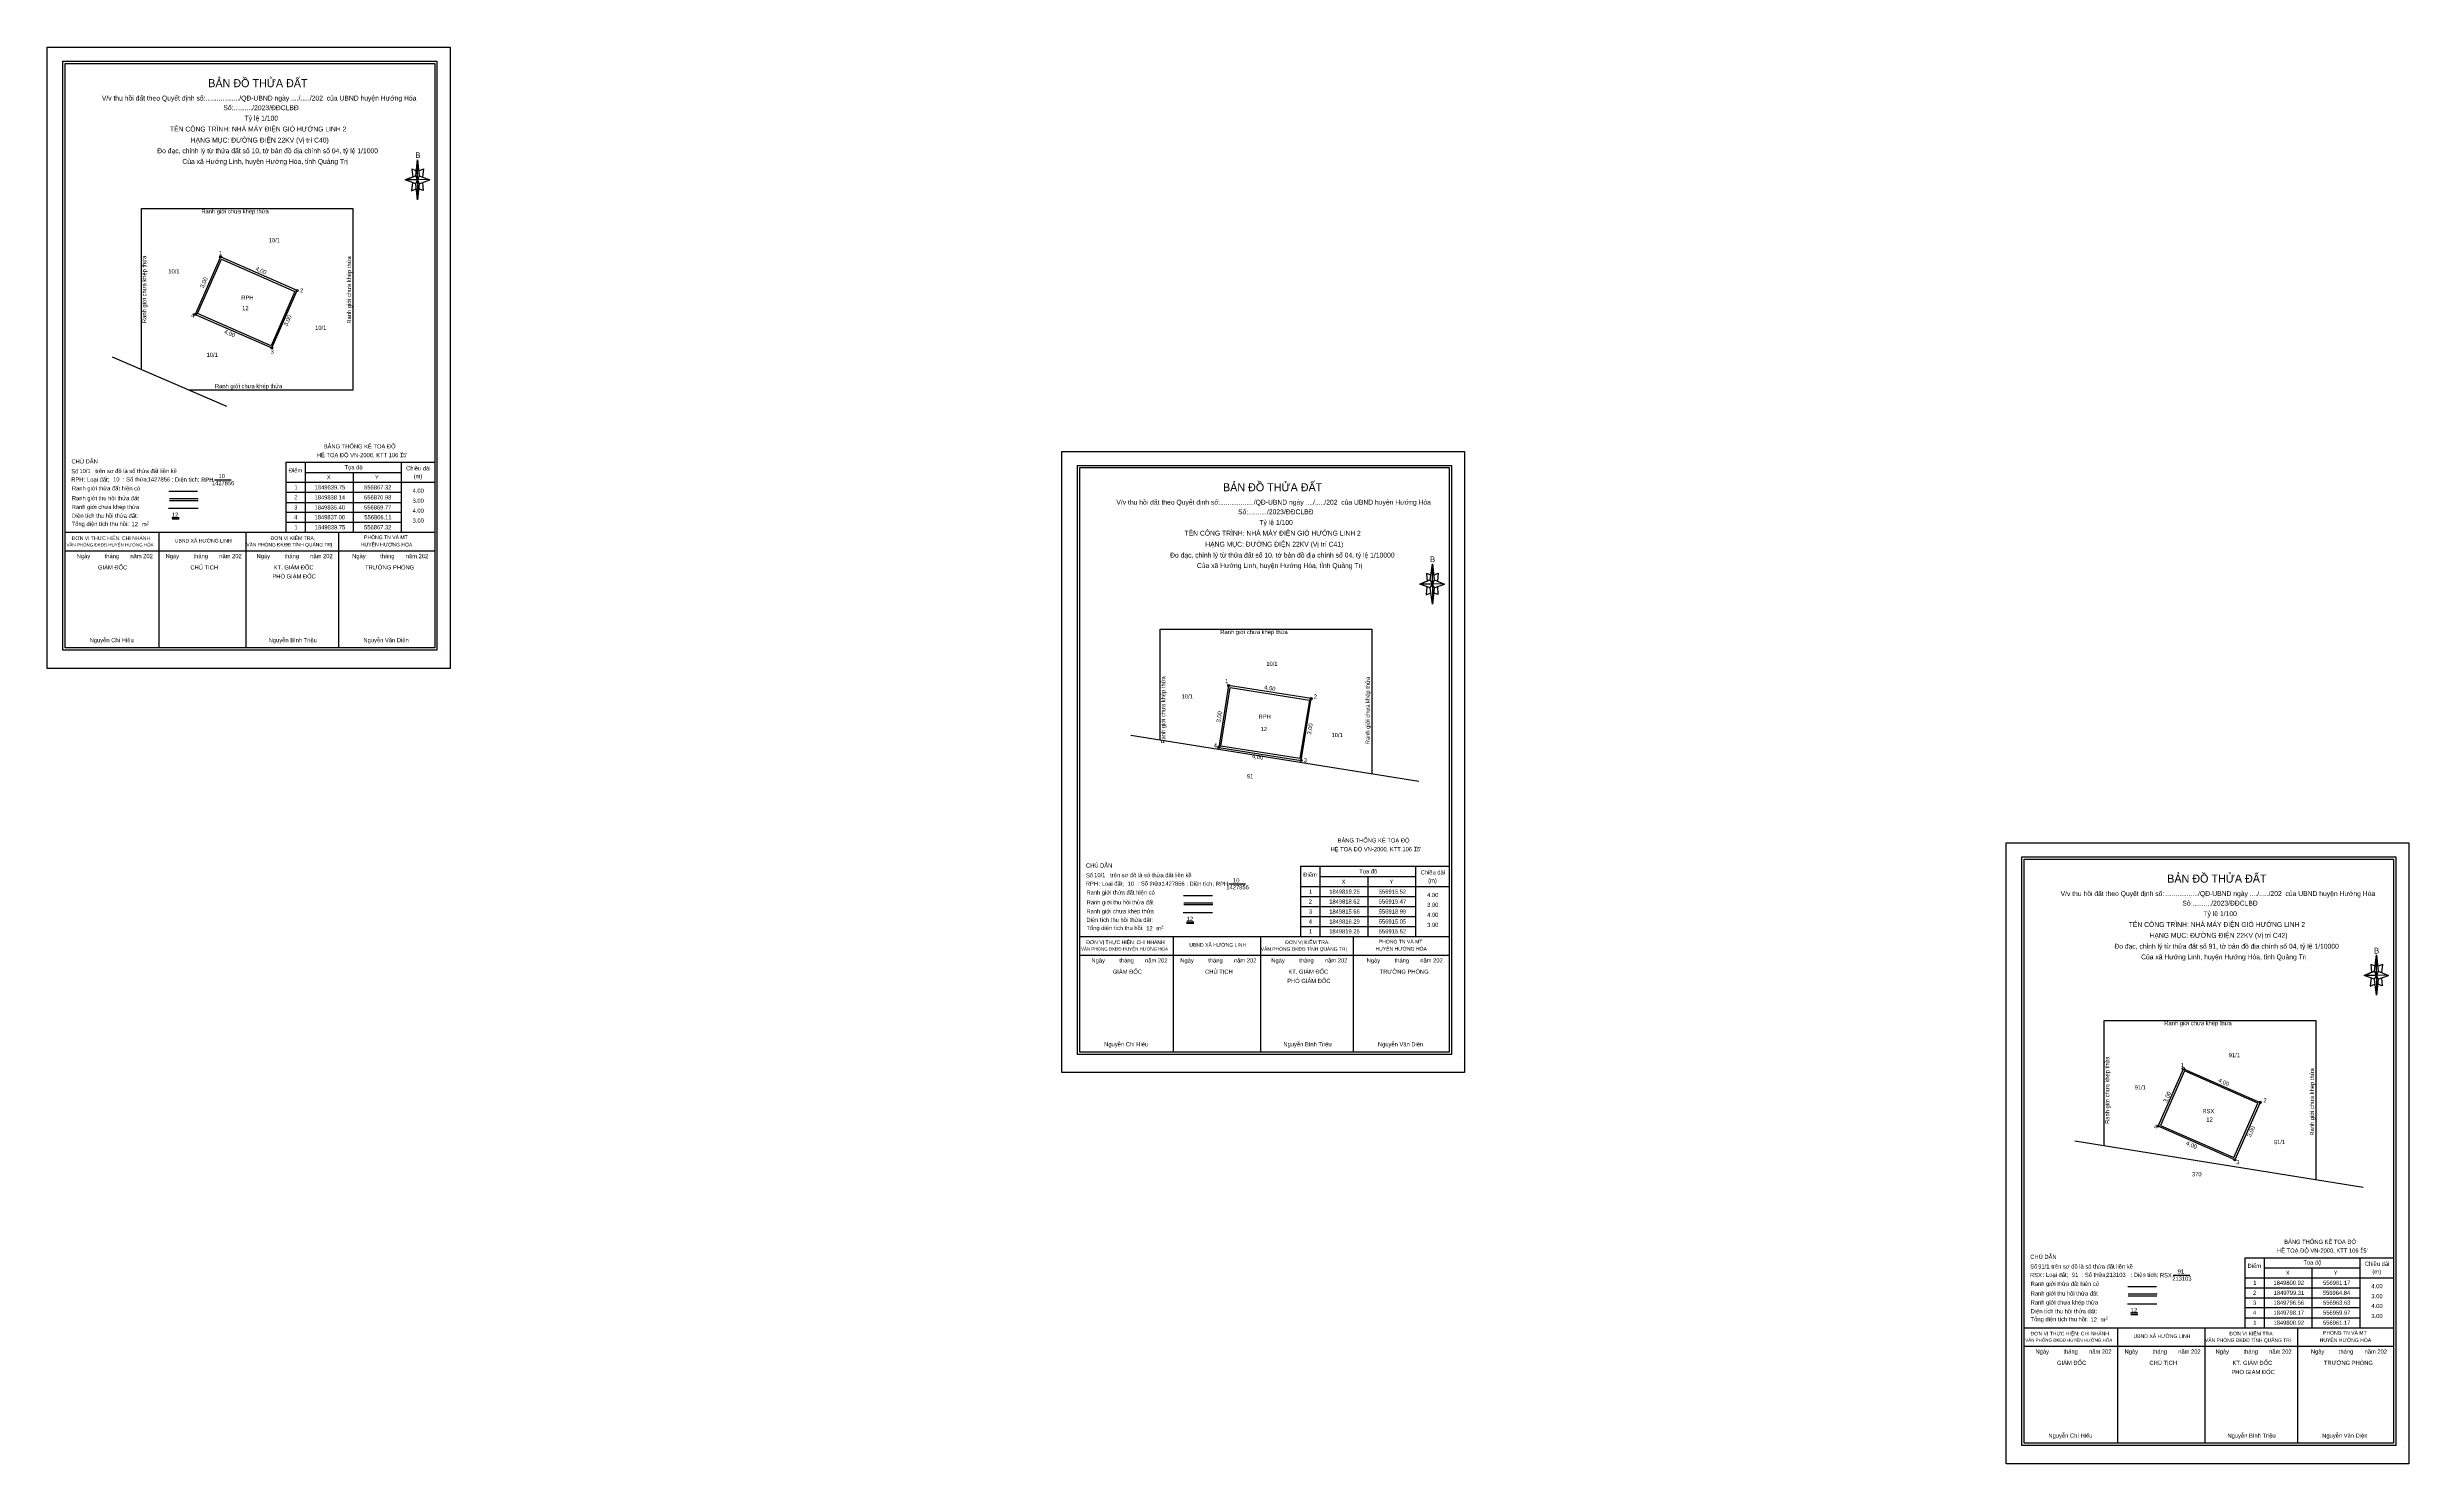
# Model space of a CAD drawing. Extents: x 554477 to 556972, y 1848154 to 1850269.
# Drawn here: x 556859 to 556971.9, y 1849782 to 1849849.8 of the extents above; entities that cross this region are included whole.
import ezdxf

# ---------------------------------------------------------------- set-up
doc = ezdxf.new("R2010")
doc.units = 0
for name, color, linetype in [('Level 10', 7, 'Continuous'), ('Level 13', 7, 'Continuous'), ('Level 16', 7, 'Continuous'), ('Level 18', 7, 'Continuous'), ('Level 2', 7, 'Continuous'), ('Level 21', 7, 'Continuous'), ('Level 27', 7, 'Continuous'), ('Level 5', 7, 'Continuous'), ('Level 55', 7, 'Continuous'), ('Level 56', 7, 'Continuous'), ('Level 6', 7, 'Continuous'), ('Level 62', 7, 'Continuous'), ('Level 67', 7, 'Continuous'), ('Level 68', 7, 'Continuous'), ('Level 73', 7, 'Continuous')]:
    doc.layers.add(name, color=color, linetype=linetype)

msp = doc.modelspace()

# ---------------------------------------------------------------- linework, layer by layer
at = {"layer": 'Level 10'}
for points in [[(556870.98, 1849838.14), (556867.32, 1849839.75), (556866.11, 1849837), (556869.77, 1849835.4), (556870.98, 1849838.14)], [(556919.47, 1849818.62), (556915.52, 1849819.25), (556915.05, 1849816.29), (556918.99, 1849815.66), (556919.47, 1849818.62)], [(556964.84, 1849799.31), (556963.63, 1849796.56), (556959.97, 1849798.17), (556961.17, 1849800.92), (556964.84, 1849799.31)]]:
    msp.add_lwpolyline(points, dxfattribs=at)
at = {"layer": 'Level 13'}
for points in [[(556867.02, 1849829.09), (556867.82, 1849829.09)], [(556915.53, 1849809.76), (556916.33, 1849809.76)], [(556960.68, 1849791.04), (556961.48, 1849791.04)]]:
    msp.add_lwpolyline(points, dxfattribs=at)
at = {"layer": 'Level 16'}
for p, q in [((556864.87, 1849828.2), (556866.25, 1849828.2)), ((556913.38, 1849808.86), (556914.76, 1849808.86)), ((556958.53, 1849790.15), (556959.91, 1849790.15))]:
    msp.add_line(p, q, dxfattribs=at)
for points in [[(556863.53, 1849834.37), (556863.53, 1849842.07), (556873.65, 1849842.07), (556873.65, 1849833.38), (556865.81, 1849833.38)], [(556870.87, 1849838.1), (556869.73, 1849835.5), (556866.22, 1849837.05), (556867.36, 1849839.65), (556870.87, 1849838.1)], [(556866.24, 1849827.71), (556864.83, 1849827.71)], [(556912.24, 1849816.66), (556912.24, 1849821.95), (556922.37, 1849821.95), (556922.37, 1849815.03)], [(556919.38, 1849818.55), (556918.93, 1849815.75), (556915.14, 1849816.35), (556915.59, 1849819.16), (556919.38, 1849818.55)], [(556914.75, 1849808.37), (556913.35, 1849808.37)], [(556957.39, 1849797.25), (556957.39, 1849803.23), (556967.51, 1849803.23), (556967.51, 1849795.62)], [(556959.9, 1849789.66), (556958.5, 1849789.66)]]:
    msp.add_lwpolyline(points, dxfattribs=at)
msp.add_lwpolyline([(556963.59, 1849796.68), (556964.73, 1849799.27), (556961.22, 1849800.81), (556960.08, 1849798.21)], close=True, dxfattribs=at)
at = {"layer": 'Level 2'}
for p, q in [((556862.13, 1849834.97), (556867.6, 1849832.61)), ((556910.84, 1849816.88), (556924.62, 1849814.67)), ((556955.98, 1849797.47), (556969.76, 1849795.25))]:
    msp.add_line(p, q, dxfattribs=at)
for points in [[(556859.03, 1849849.78), (556878.29, 1849849.78), (556878.29, 1849820.07), (556859.03, 1849820.07)], [(556907.54, 1849830.45), (556926.8, 1849830.45), (556926.8, 1849800.74), (556907.54, 1849800.74)], [(556952.69, 1849811.73), (556971.95, 1849811.73), (556971.95, 1849782.02), (556952.69, 1849782.02)]]:
    msp.add_lwpolyline(points, close=True, dxfattribs=at)
at = {"layer": 'Level 21'}
for centre in [(556867.32, 1849839.75), (556870.98, 1849838.14), (556870.98, 1849838.14), (556866.11, 1849837), (556869.77, 1849835.4), (556915.52, 1849819.25), (556919.47, 1849818.62), (556919.47, 1849818.62), (556915.05, 1849816.29), (556918.99, 1849815.66), (556961.17, 1849800.92), (556964.84, 1849799.31), (556964.84, 1849799.31), (556959.97, 1849798.17), (556963.63, 1849796.56)]:
    msp.add_circle(centre, 0.05, dxfattribs=at)
at = {"layer": 'Level 27'}
for p, q in [((556877.56, 1849830.44), (556877.56, 1849826.58)), ((556870.44, 1849829.93), (556877.56, 1849829.93)), ((556870.44, 1849829.93), (556870.44, 1849826.58)), ((556871.36, 1849829.93), (556871.36, 1849826.58)), ((556871.36, 1849829.44), (556875.95, 1849829.44)), ((556873.66, 1849829.44), (556873.66, 1849826.58)), ((556875.95, 1849829.93), (556875.95, 1849826.58)), ((556870.44, 1849828.97), (556877.56, 1849828.97)), ((556870.44, 1849828.49), (556875.95, 1849828.49)), ((556870.44, 1849828.01), (556875.95, 1849828.01)), ((556870.44, 1849827.54), (556875.95, 1849827.54)), ((556870.44, 1849827.06), (556875.95, 1849827.06)), ((556870.44, 1849826.58), (556877.56, 1849826.58)), ((556918.96, 1849810.6), (556926.07, 1849810.6)), ((556918.96, 1849810.6), (556918.96, 1849807.25)), ((556919.88, 1849810.6), (556919.88, 1849807.25)), ((556919.88, 1849810.11), (556924.46, 1849810.11)), ((556922.17, 1849810.11), (556922.17, 1849807.25)), ((556924.46, 1849810.6), (556924.46, 1849807.25)), ((556926.07, 1849811.1), (556926.07, 1849807.25)), ((556918.96, 1849809.63), (556926.07, 1849809.63)), ((556918.96, 1849809.16), (556924.46, 1849809.16)), ((556918.96, 1849808.68), (556924.46, 1849808.68)), ((556918.96, 1849808.2), (556924.46, 1849808.2)), ((556918.96, 1849807.72), (556924.46, 1849807.72)), ((556918.96, 1849807.25), (556926.07, 1849807.25)), ((556971.22, 1849792.39), (556971.22, 1849788.53)), ((556964.11, 1849791.88), (556971.22, 1849791.88)), ((556964.11, 1849791.88), (556964.11, 1849788.53)), ((556964.11, 1849790.92), (556971.22, 1849790.92)), ((556965.03, 1849791.88), (556965.03, 1849788.53)), ((556965.03, 1849791.39), (556969.61, 1849791.39)), ((556967.32, 1849791.39), (556967.32, 1849788.53)), ((556969.61, 1849791.88), (556969.61, 1849788.53)), ((556964.11, 1849790.44), (556969.61, 1849790.44)), ((556964.11, 1849789.96), (556969.61, 1849789.96)), ((556964.11, 1849789.49), (556969.61, 1849789.49)), ((556964.11, 1849789.01), (556969.61, 1849789.01)), ((556964.11, 1849788.53), (556971.22, 1849788.53))]:
    msp.add_line(p, q, dxfattribs=at)
at = {"layer": 'Level 67'}
for p, q in [((556876.65, 1849843.63), (556876.74, 1849844.4)), ((556876.8, 1849843.87), (556877.02, 1849843.97)), ((556877.02, 1849843.97), (556876.98, 1849843.57)), ((556876.65, 1849843.63), (556876.15, 1849843.43)), ((556876.15, 1849843.43), (556876.65, 1849843.63)), ((556876.65, 1849843.25), (556876.15, 1849843.43)), ((556876.74, 1849843.43), (556876.15, 1849843.43)), ((556876.49, 1849843.31), (556876.45, 1849842.91)), ((556876.45, 1849842.91), (556876.67, 1849843.01)), ((556876.69, 1849843.87), (556876.47, 1849843.95)), ((556876.47, 1849843.95), (556876.51, 1849843.57)), ((556876.74, 1849843.43), (556876.65, 1849843.63)), ((556876.65, 1849843.63), (556876.82, 1849843.25)), ((556877.32, 1849843.43), (556876.74, 1849843.45)), ((556876.74, 1849843.45), (556876.74, 1849843.43)), ((556876.74, 1849843.43), (556876.82, 1849843.25)), ((556876.82, 1849843.25), (556876.74, 1849842.48)), ((556877, 1849842.93), (556876.8, 1849843.01)), ((556876.82, 1849843.63), (556877.32, 1849843.43)), ((556876.82, 1849843.25), (556877.32, 1849843.43)), ((556876.82, 1849843.25), (556877.32, 1849843.43)), ((556876.98, 1849843.31), (556877, 1849842.93)), ((556864.85, 1849828.54), (556866.22, 1849828.54)), ((556864.87, 1849828.1), (556866.24, 1849828.1)), ((556864.99, 1849827.29), (556865.34, 1849827.29)), ((556865, 1849827.22), (556865.34, 1849827.22)), ((556859.89, 1849826.58), (556877.56, 1849826.58)), ((556864.38, 1849821.05), (556864.38, 1849826.58)), ((556868.54, 1849821.05), (556868.54, 1849826.58)), ((556872.97, 1849821.05), (556872.97, 1849826.58)), ((556859.89, 1849825.69), (556877.56, 1849825.69)), ((556925.16, 1849824.3), (556925.26, 1849825.07)), ((556925.16, 1849824.3), (556924.66, 1849824.1)), ((556924.66, 1849824.1), (556925.16, 1849824.3)), ((556925.16, 1849823.92), (556924.66, 1849824.1)), ((556925.26, 1849824.1), (556924.66, 1849824.1)), ((556925, 1849823.98), (556924.96, 1849823.58)), ((556924.96, 1849823.58), (556925.18, 1849823.68)), ((556925.2, 1849824.53), (556924.98, 1849824.61)), ((556924.98, 1849824.61), (556925.02, 1849824.24)), ((556925.26, 1849824.1), (556925.16, 1849824.3)), ((556925.16, 1849824.3), (556925.34, 1849823.92)), ((556925.84, 1849824.1), (556925.26, 1849824.12)), ((556925.26, 1849824.12), (556925.26, 1849824.1)), ((556925.26, 1849824.1), (556925.34, 1849823.92)), ((556925.34, 1849823.92), (556925.26, 1849823.14)), ((556925.32, 1849824.53), (556925.54, 1849824.63)), ((556925.52, 1849823.6), (556925.32, 1849823.68)), ((556925.34, 1849824.3), (556925.84, 1849824.1)), ((556925.34, 1849823.92), (556925.84, 1849824.1)), ((556925.34, 1849823.92), (556925.84, 1849824.1)), ((556925.54, 1849824.63), (556925.5, 1849824.24)), ((556925.5, 1849823.98), (556925.52, 1849823.6)), ((556878.04, 1849820.84), (556878.04, 1849820.84)), ((556878.04, 1849820.84), (556878.04, 1849820.84)), ((556878.04, 1849820.84), (556878.04, 1849820.84)), ((556913.36, 1849809.21), (556914.74, 1849809.21)), ((556913.38, 1849808.77), (556914.76, 1849808.77)), ((556913.5, 1849807.95), (556913.85, 1849807.95)), ((556913.51, 1849807.88), (556913.85, 1849807.88)), ((556908.41, 1849807.25), (556926.07, 1849807.25)), ((556912.89, 1849801.72), (556912.89, 1849807.25)), ((556917.06, 1849801.72), (556917.06, 1849807.25)), ((556921.49, 1849801.72), (556921.49, 1849807.25)), ((556908.41, 1849806.35), (556926.07, 1849806.35)), ((556970.31, 1849805.58), (556969.81, 1849805.38)), ((556969.81, 1849805.38), (556970.31, 1849805.58)), ((556970.35, 1849805.82), (556970.13, 1849805.9)), ((556970.13, 1849805.9), (556970.17, 1849805.52)), ((556970.31, 1849805.58), (556970.41, 1849806.36)), ((556970.41, 1849805.38), (556970.31, 1849805.58)), ((556970.31, 1849805.58), (556970.49, 1849805.2)), ((556970.47, 1849805.82), (556970.69, 1849805.92)), ((556970.49, 1849805.58), (556970.98, 1849805.38)), ((556970.69, 1849805.92), (556970.65, 1849805.52)), ((556970.31, 1849805.2), (556969.81, 1849805.38)), ((556970.41, 1849805.38), (556969.81, 1849805.38)), ((556970.15, 1849805.26), (556970.11, 1849804.87)), ((556970.11, 1849804.87), (556970.33, 1849804.97)), ((556970.98, 1849805.38), (556970.41, 1849805.4)), ((556970.41, 1849805.4), (556970.41, 1849805.38)), ((556970.41, 1849805.38), (556970.49, 1849805.2)), ((556970.49, 1849805.2), (556970.41, 1849804.43)), ((556970.67, 1849804.89), (556970.47, 1849804.97)), ((556970.49, 1849805.2), (556970.98, 1849805.38)), ((556970.49, 1849805.2), (556970.98, 1849805.38)), ((556970.65, 1849805.26), (556970.67, 1849804.89)), ((556926.56, 1849801.5), (556926.56, 1849801.5)), ((556926.56, 1849801.5), (556926.56, 1849801.5)), ((556926.56, 1849801.5), (556926.56, 1849801.5)), ((556958.51, 1849790.5), (556959.88, 1849790.5)), ((556958.53, 1849790.05), (556959.9, 1849790.05)), ((556958.65, 1849789.24), (556959, 1849789.24)), ((556958.66, 1849789.17), (556959, 1849789.17)), ((556953.56, 1849788.53), (556971.22, 1849788.53)), ((556953.56, 1849787.64), (556971.22, 1849787.64)), ((556958.04, 1849783), (556958.04, 1849788.53)), ((556962.21, 1849783), (556962.21, 1849788.53)), ((556966.64, 1849783), (556966.64, 1849788.53)), ((556971.71, 1849782.79), (556971.71, 1849782.79)), ((556971.71, 1849782.79), (556971.71, 1849782.79)), ((556971.71, 1849782.79), (556971.71, 1849782.79))]:
    msp.add_line(p, q, dxfattribs=at)
for points in [[(556859.78, 1849849.11), (556877.66, 1849849.11), (556877.66, 1849820.94), (556859.78, 1849820.94)], [(556859.89, 1849849), (556877.56, 1849849), (556877.56, 1849821.05), (556859.89, 1849821.05)], [(556876.74, 1849844.4), (556876.82, 1849843.63), (556876.74, 1849843.43)], [(556876.74, 1849843.43), (556876.74, 1849842.48), (556876.65, 1849843.25)], [(556908.3, 1849829.78), (556926.18, 1849829.78), (556926.18, 1849801.6), (556908.3, 1849801.6)], [(556908.41, 1849829.67), (556926.07, 1849829.67), (556926.07, 1849801.71), (556908.41, 1849801.71)], [(556925.26, 1849825.07), (556925.34, 1849824.3), (556925.26, 1849824.1)], [(556925.26, 1849824.1), (556925.26, 1849823.14), (556925.16, 1849823.92)], [(556953.45, 1849811.06), (556971.33, 1849811.06), (556971.33, 1849782.89), (556953.45, 1849782.89)], [(556953.56, 1849810.95), (556971.22, 1849810.95), (556971.22, 1849783), (556953.56, 1849783)], [(556970.41, 1849806.36), (556970.49, 1849805.58), (556970.41, 1849805.38)], [(556970.41, 1849805.38), (556970.41, 1849804.43), (556970.31, 1849805.2)]]:
    msp.add_lwpolyline(points, close=True, dxfattribs=at)

# ---------------------------------------------------------------- texts
at = {"layer": 'Level 13'}
for s, p in [('10', (556867.22, 1849829.17)), ('RPH', (556866.39, 1849828.99)), ('1427856', (556866.9, 1849828.83)), ('RPH', (556914.91, 1849809.66)), ('1427856', (556915.41, 1849809.5)), ('10', (556915.73, 1849809.83)), ('RSX', (556960.05, 1849790.94)), ('213103', (556960.64, 1849790.78)), ('91', (556960.9, 1849791.12))]:
    msp.add_text(s, height=0.2, dxfattribs=at).set_placement(p)
at = {"layer": 'Level 18'}
for p in [(556868.31, 1849837.7), (556916.95, 1849817.66)]:
    msp.add_text('RPH', height=0.2, dxfattribs=at).set_placement(p)
at = {"layer": 'Level 21'}
for s, p in [('1', (556867.23, 1849839.83)), ('1', (556867.23, 1849839.83)), ('2', (556871.12, 1849838.05)), ('4', (556865.91, 1849836.85)), ('3', (556869.71, 1849835.12)), ('1', (556915.35, 1849819.36)), ('1', (556915.35, 1849819.36)), ('2', (556919.59, 1849818.62)), ('4', (556914.81, 1849816.28)), ('3', (556919.11, 1849815.58)), ('1', (556961.04, 1849801)), ('1', (556961.04, 1849801)), ('2', (556965, 1849799.31)), ('4', (556959.76, 1849798.05)), ('3', (556963.7, 1849796.35))]:
    msp.add_text(s, height=0.2, dxfattribs=at).set_placement(p)
at = {"layer": 'Level 27'}
for s, p in [('Điểm', (556870.58, 1849829.44)), ('X', (556872.4, 1849829.11)), ('Tọa độ', (556873.25, 1849829.59)), ('Y', (556874.7, 1849829.11)), ('Chiều dài', (556876.19, 1849829.54)), ('(m)', (556876.55, 1849829.16)), ('2', (556870.84, 1849828.15)), ('1', (556870.85, 1849828.63)), ('1849838.14', (556871.81, 1849828.15)), ('1849839.75', (556871.82, 1849828.63)), ('556867.32', (556874.18, 1849828.63)), ('556870.98', (556874.18, 1849828.15)), ('4.00', (556876.5, 1849828.47)), ('3.00', (556876.5, 1849827.99)), ('4', (556870.83, 1849827.2)), ('3', (556870.84, 1849827.67)), ('1849835.40', (556871.81, 1849827.67)), ('1849837.00', (556871.81, 1849827.2)), ('556869.77', (556874.18, 1849827.67)), ('556866.11', (556874.19, 1849827.2)), ('4.00', (556876.5, 1849827.51)), ('3.00', (556876.5, 1849827.04)), ('1', (556870.85, 1849826.72)), ('1849839.75', (556871.82, 1849826.72)), ('556867.32', (556874.18, 1849826.72)), ('Điểm', (556919.09, 1849810.1)), ('Tọa độ', (556921.76, 1849810.26)), ('Chiều dài', (556924.7, 1849810.21)), ('2', (556919.35, 1849808.82)), ('1', (556919.36, 1849809.29)), ('1849819.25', (556920.33, 1849809.29)), ('1849818.62', (556920.33, 1849808.82)), ('X', (556920.92, 1849809.77)), ('556915.52', (556922.7, 1849809.29)), ('556919.47', (556922.7, 1849808.82)), ('Y', (556923.21, 1849809.77)), ('4.00', (556925.01, 1849809.13)), ('(m)', (556925.06, 1849809.82)), ('4', (556919.35, 1849807.86)), ('3', (556919.36, 1849808.34)), ('1849815.66', (556920.33, 1849808.34)), ('1849816.29', (556920.33, 1849807.86)), ('556918.99', (556922.7, 1849808.34)), ('556915.05', (556922.7, 1849807.86)), ('3.00', (556925.01, 1849808.66)), ('4.00', (556925.01, 1849808.18)), ('3.00', (556925.01, 1849807.7)), ('1', (556919.36, 1849807.39)), ('1849819.25', (556920.33, 1849807.39)), ('556915.52', (556922.7, 1849807.39)), ('Điểm', (556964.24, 1849791.39)), ('X', (556966.07, 1849791.06)), ('Tọa độ', (556966.91, 1849791.55)), ('Y', (556968.36, 1849791.06)), ('Chiều dài', (556969.85, 1849791.49)), ('(m)', (556970.21, 1849791.11)), ('2', (556964.5, 1849790.1)), ('3', (556964.5, 1849789.63)), ('1', (556964.51, 1849790.58)), ('1849800.92', (556965.48, 1849790.58)), ('1849796.56', (556965.48, 1849789.63)), ('1849799.31', (556965.49, 1849790.1)), ('556964.84', (556967.84, 1849790.1)), ('556961.17', (556967.85, 1849790.58)), ('556963.63', (556967.85, 1849789.63)), ('4.00', (556970.16, 1849790.42)), ('3.00', (556970.16, 1849789.94)), ('4', (556964.5, 1849789.15)), ('1', (556964.51, 1849788.67)), ('1849798.17', (556965.48, 1849789.15)), ('1849800.92', (556965.48, 1849788.67)), ('556959.97', (556967.85, 1849789.15)), ('556961.17', (556967.85, 1849788.67)), ('4.00', (556970.16, 1849789.47)), ('3.00', (556970.16, 1849788.99))]:
    msp.add_text(s, height=0.2, dxfattribs=at).set_placement(p)
at = {"layer": 'Level 5'}
for s, rotation, p in [('3,00', 66.2983, (556866.5, 1849838.24)), ('3,00', 66.2983, (556866.5, 1849838.24)), ('4,00', 336.3002, (556868.97, 1849839.12)), ('4,00', 336.3002, (556868.97, 1849839.12)), ('4,00', 336.2989, (556867.47, 1849836.11)), ('4,00', 336.2989, (556867.47, 1849836.11)), ('3,00', 66.2991, (556870.51, 1849836.42)), ('3,00', 66.2991, (556870.51, 1849836.42)), ('4,00', 350.9003, (556917.21, 1849819.07)), ('4,00', 350.9003, (556917.21, 1849819.07)), ('3,00', 80.8997, (556915.12, 1849817.47)), ('3,00', 80.8997, (556915.12, 1849817.47)), ('3,00', 80.9016, (556919.46, 1849816.89)), ('3,00', 80.9016, (556919.46, 1849816.89)), ('4,00', 350.9006, (556916.63, 1849815.78)), ('4,00', 350.9006, (556916.63, 1849815.78)), ('4,00', 336.3432, (556962.82, 1849800.29)), ('4,00', 336.3432, (556962.82, 1849800.29)), ('3,00', 66.3427, (556960.38, 1849799.28)), ('3,00', 66.3427, (556960.38, 1849799.28)), ('3,00', 66.3445, (556964.39, 1849797.63)), ('3,00', 66.3445, (556964.39, 1849797.63)), ('4,00', 336.3438, (556961.28, 1849797.29)), ('4,00', 336.3438, (556961.28, 1849797.29))]:
    msp.add_text(s, height=0.2, rotation=rotation, dxfattribs=at).set_placement(p)
for p in [(556868.35, 1849837.2), (556917.05, 1849817.07), (556962.27, 1849798.39)]:
    msp.add_text('12', height=0.2, dxfattribs=at).set_placement(p)
at = {"layer": 'Level 55'}
for p in [(556863.77, 1849836.59), (556912.49, 1849816.47), (556957.63, 1849798.28)]:
    msp.add_text('Ranh giới chưa khép thửa', height=0.2, rotation=90, dxfattribs=at).set_placement(p)
at = {"layer": 'Level 56'}
for p in [(556866.4, 1849841.83), (556867.05, 1849833.47), (556915.12, 1849821.71), (556960.26, 1849803)]:
    msp.add_text('Ranh giới chưa khép thửa', height=0.2, dxfattribs=at).set_placement(p)
for p in [(556873.56, 1849836.56), (556922.27, 1849816.44), (556967.42, 1849797.72)]:
    msp.add_text('Ranh giới chưa khép thửa', height=0.2, rotation=90, dxfattribs=at).set_placement(p)
at = {"layer": 'Level 6'}
for p in [(556868.35, 1849837.2), (556917.05, 1849817.07), (556962.27, 1849798.39)]:
    msp.add_text('12', height=0.2, dxfattribs=at).set_placement(p)
at = {"layer": 'Level 62'}
msp.add_text('RSX', height=0.2, dxfattribs=at).set_placement((556962.08, 1849798.79))
at = {"layer": 'Level 67'}
for s, height, p in [('V/v thu hồi đất theo Quyết định số:................../QĐ-UBND ngày ..../...../202  của UBND huyện Hướng Hóa', 0.23392, (556861.64, 1849847.23)), ('BẢN ĐỒ THỬA ĐẤT', 0.384, (556866.73, 1849847.87)), ('Số:........../2023/ĐĐCLBĐ', 0.2339, (556867.45, 1849846.77)), ('Tỷ lệ 1/100', 0.2339, (556868.47, 1849846.27)), ('TÊN CÔNG TRÌNH: NHÀ MÁY ĐIỆN GIÓ HƯỚNG LINH 2', 0.2339, (556864.9, 1849845.75)), ('HẠNG MỤC: ĐƯỜNG ĐIỆN 22KV (Vị trí C40)', 0.2339, (556865.89, 1849845.22)), ('Đo đạc, chỉnh lý từ thửa đất số 10, tờ bản đồ địa chính số 04, tỷ lệ 1/1000', 0.2339, (556864.29, 1849844.71)), ('Của xã Hướng Linh, huyện Hướng Hóa, tỉnh Quảng Trị', 0.2339, (556865.49, 1849844.2)), ('B', 0.274, (556876.63, 1849844.48)), ("HỆ TOẠ ĐỘ VN-2000, KTT 106 15'", 0.2, (556871.92, 1849830.17)), ('BẢNG THỐNG KÊ TOẠ ĐỘ', 0.2, (556872.25, 1849830.59)), ('o', 0.139, (556875.92, 1849830.32)), ('CHÚ DẪN', 0.2, (556860.19, 1849829.87)), ('Ranh giới thửa đất hiện có', 0.2, (556860.21, 1849828.58)), ('Ranh giới thu hồi thửa đất', 0.2, (556860.21, 1849828.11)), ('V/v thu hồi đất theo Quyết định số:................../QĐ-UBND ngày ..../...../202  của UBND huyện Hướng Hóa', 0.23392, (556910.15, 1849827.9)), ('BẢN ĐỒ THỬA ĐẤT', 0.384, (556915.25, 1849828.54)), ('Tổng diện tích thu hồi:', 0.2, (556860.2, 1849826.88)), ('Ranh giới chưa khép thửa', 0.2, (556860.2, 1849827.69)), ('Diện tích thu hồi thửa đất:', 0.2, (556860.2, 1849827.27)), ('Số:........../2023/ĐĐCLBĐ', 0.2339, (556915.97, 1849827.44)), ('Tỷ lệ 1/100', 0.2339, (556916.99, 1849826.93)), ('VĂN PHÒNG ĐKĐĐ HUYỆN HƯỚNG HÓA', 0.1541, (556859.95, 1849825.9)), ('ĐƠN VỊ THỰC HIỆN: CHI NHÁNH', 0.1754, (556860.2, 1849826.21)), ('UBND XÃ HƯỚNG LINH', 0.1754, (556865.13, 1849826.09)), ('VĂN PHÒNG ĐKĐĐ TỈNH QUẢNG TRỊ', 0.1696, (556868.55, 1849825.9)), ('ĐƠN VỊ KIỂM TRA:', 0.1754, (556869.71, 1849826.21)), ('HUYỆN HƯỚNG HÓA', 0.1754, (556874.03, 1849825.9)), ('PHÒNG TN VÀ MT', 0.1754, (556874.18, 1849826.25)), ('TÊN CÔNG TRÌNH: NHÀ MÁY ĐIỆN GIÓ HƯỚNG LINH 2', 0.2339, (556913.41, 1849826.42)), ('HẠNG MỤC: ĐƯỜNG ĐIỆN 22KV (Vị trí C41)', 0.2339, (556914.4, 1849825.89)), ('Ngày         tháng       năm 202', 0.2, (556860.44, 1849825.34)), ('GIÁM ĐỐC', 0.2, (556861.46, 1849824.8)), ('Ngày         tháng       năm 202', 0.2, (556864.69, 1849825.34)), (' CHỦ TỊCH', 0.2, (556865.8, 1849824.8)), ('Ngày         tháng       năm 202', 0.2, (556869.04, 1849825.34)), ('KT. GIÁM ĐỐC', 0.2, (556869.86, 1849824.8)), ('Ngày         tháng       năm 202', 0.2, (556873.61, 1849825.34)), ('TRƯỞNG PHÒNG', 0.2, (556874.23, 1849824.8)), ('Đo đạc, chỉnh lý từ thửa đất số 10, tờ bản đồ địa chính số 04, tỷ lệ 1/10000', 0.2339, (556912.72, 1849825.37)), ('Của xã Hướng Linh, huyện Hướng Hóa, tỉnh Quảng Trị', 0.2339, (556914, 1849824.87)), ('B', 0.274, (556925.15, 1849825.15)), ('PHÓ GIÁM ĐỐC', 0.2, (556869.8, 1849824.37)), ('Nguyễn Chí Hiếu', 0.2, (556861.06, 1849821.32)), ('Nguyễn Bình Triệu', 0.2, (556869.62, 1849821.32)), ('Nguyễn Văn Diện', 0.2, (556874.15, 1849821.32)), ("HỆ TOẠ ĐỘ VN-2000, KTT 106 15'", 0.2, (556920.39, 1849811.32)), ('BẢNG THỐNG KÊ TOẠ ĐỘ', 0.2, (556920.73, 1849811.74)), ('o', 0.139, (556924.4, 1849811.47)), ('CHÚ DẪN', 0.2, (556908.7, 1849810.54)), ('BẢN ĐỒ THỬA ĐẤT', 0.384, (556960.4, 1849809.82)), ('Ranh giới thửa đất hiện có', 0.2, (556908.72, 1849809.25)), ('Ranh giới thu hồi thửa đất', 0.2, (556908.73, 1849808.78)), ('V/v thu hồi đất theo Quyết định số:................../QĐ-UBND ngày ..../...../202  của UBND huyện Hướng Hóa', 0.23392, (556955.3, 1849809.18)), ('Số:........../2023/ĐĐCLBĐ', 0.2339, (556961.12, 1849808.72)), ('Ranh giới chưa khép thửa', 0.2, (556908.72, 1849808.35)), ('Diện tích thu hồi thửa đất:', 0.2, (556908.72, 1849807.94)), ('TÊN CÔNG TRÌNH: NHÀ MÁY ĐIỆN GIÓ HƯỚNG LINH 2', 0.2339, (556958.56, 1849807.7)), ('Tỷ lệ 1/100', 0.2339, (556962.13, 1849808.22)), ('VĂN PHÒNG ĐKĐĐ HUYỆN HƯỚNG HÓA', 0.1541, (556908.46, 1849806.57)), ('ĐƠN VỊ THỰC HIỆN: CHI NHÁNH', 0.1754, (556908.71, 1849806.88)), ('Tổng diện tích thu hồi:', 0.2, (556908.72, 1849807.55)), ('UBND XÃ HƯỚNG LINH', 0.1754, (556913.64, 1849806.75)), ('VĂN PHÒNG ĐKĐĐ TỈNH QUẢNG TRỊ', 0.1696, (556917.06, 1849806.56)), ('ĐƠN VỊ KIỂM TRA:', 0.1754, (556918.22, 1849806.88)), ('HUYỆN HƯỚNG HÓA', 0.1754, (556922.54, 1849806.57)), ('PHÒNG TN VÀ MT', 0.1754, (556922.7, 1849806.91)), ('Đo đạc, chỉnh lý từ thửa đất số 91, tờ bản đồ địa chính số 04, tỷ lệ 1/10000', 0.2339, (556957.87, 1849806.66)), ('HẠNG MỤC: ĐƯỜNG ĐIỆN 22KV (Vị trí C42)', 0.2339, (556959.55, 1849807.18)), ('B', 0.274, (556970.29, 1849806.43)), ('Ngày         tháng       năm 202', 0.2, (556908.96, 1849806)), ('GIÁM ĐỐC', 0.2, (556909.98, 1849805.46)), ('Ngày         tháng       năm 202', 0.2, (556913.21, 1849806)), (' CHỦ TỊCH', 0.2, (556914.32, 1849805.46)), ('Ngày         tháng       năm 202', 0.2, (556917.56, 1849806)), ('KT. GIÁM ĐỐC', 0.2, (556918.38, 1849805.46)), ('Ngày         tháng       năm 202', 0.2, (556922.12, 1849806)), ('TRƯỞNG PHÒNG', 0.2, (556922.74, 1849805.46)), ('Của xã Hướng Linh, huyện Hướng Hóa, tỉnh Quảng Trị', 0.2339, (556959.15, 1849806.15)), ('PHÓ GIÁM ĐỐC', 0.2, (556918.32, 1849805.02)), ('Nguyễn Chí Hiếu', 0.2, (556909.57, 1849801.99)), ('Nguyễn Bình Triệu', 0.2, (556918.14, 1849801.99)), ('Nguyễn Văn Diện', 0.2, (556922.66, 1849801.99)), ('CHÚ DẪN', 0.2, (556953.85, 1849791.82)), ("HỆ TOẠ ĐỘ VN-2000, KTT 106 15'", 0.2, (556965.65, 1849792.12)), ('BẢNG THỐNG KÊ TOẠ ĐỘ', 0.2, (556965.99, 1849792.54)), ('o', 0.139, (556969.65, 1849792.27)), ('Ranh giới thửa đất hiện có', 0.2, (556953.87, 1849790.53)), ('Ranh giới chưa khép thửa', 0.2, (556953.87, 1849789.64)), ('Ranh giới thu hồi thửa đất', 0.2, (556953.87, 1849790.07)), ('Tổng diện tích thu hồi:', 0.2, (556953.87, 1849788.84)), ('Diện tích thu hồi thửa đất:', 0.2, (556953.87, 1849789.22)), ('VĂN PHÒNG ĐKĐĐ HUYỆN HƯỚNG HÓA', 0.1541, (556953.61, 1849787.86)), ('ĐƠN VỊ THỰC HIỆN: CHI NHÁNH', 0.1754, (556953.86, 1849788.16)), ('Ngày         tháng       năm 202', 0.2, (556954.1, 1849787.29)), ('Ngày         tháng       năm 202', 0.2, (556958.36, 1849787.29)), ('UBND XÃ HƯỚNG LINH', 0.1754, (556958.79, 1849788.04)), ('VĂN PHÒNG ĐKĐĐ TỈNH QUẢNG TRỊ', 0.1696, (556962.21, 1849787.85)), ('Ngày         tháng       năm 202', 0.2, (556962.71, 1849787.29)), ('ĐƠN VỊ KIỂM TRA:', 0.1754, (556963.37, 1849788.16)), ('Ngày         tháng       năm 202', 0.2, (556967.27, 1849787.29)), ('HUYỆN HƯỚNG HÓA', 0.1754, (556967.69, 1849787.85)), ('PHÒNG TN VÀ MT', 0.1754, (556967.85, 1849788.2)), ('GIÁM ĐỐC', 0.2, (556955.13, 1849786.75)), (' CHỦ TỊCH', 0.2, (556959.47, 1849786.75)), ('PHÓ GIÁM ĐỐC', 0.2, (556963.47, 1849786.31)), ('KT. GIÁM ĐỐC', 0.2, (556963.52, 1849786.75)), ('TRƯỞNG PHÒNG', 0.2, (556967.89, 1849786.75)), ('Nguyễn Chí Hiếu', 0.2, (556954.72, 1849783.27)), ('Nguyễn Bình Triệu', 0.2, (556963.28, 1849783.27)), ('Nguyễn Văn Diện', 0.2, (556967.81, 1849783.27))]:
    msp.add_text(s, height=height, dxfattribs=at).set_placement(p)
at = {"layer": 'Level 68'}
for s, height, p in [('Số ', 0.2, (556860.18, 1849829.4)), ('10/1', 0.2, (556860.57, 1849829.41)), ('trên sơ đồ là số thửa đất liền kề', 0.2, (556861.33, 1849829.41)), ('RPH', 0.2, (556860.18, 1849829)), (': Loại đất;', 0.2, (556860.78, 1849829)), ('10', 0.2, (556862.18, 1849829.01)), (': Số thửa; ', 0.2, (556862.65, 1849829.01)), ('1427856', 0.2, (556863.83, 1849829.01)), (' : Diện tích;', 0.2, (556864.91, 1849829)), ('12', 0.2, (556863.06, 1849826.87)), ('m', 0.2, (556863.55, 1849826.87)), ('2', 0.15, (556863.78, 1849826.95)), ('12', 0.2, (556864.99, 1849827.32)), ('Số ', 0.2, (556908.7, 1849810.07)), ('10/1', 0.2, (556909.09, 1849810.08)), ('trên sơ đồ là số thửa đất liền kề', 0.2, (556909.85, 1849810.08)), ('RPH', 0.2, (556908.69, 1849809.67)), (': Loại đất;', 0.2, (556909.3, 1849809.67)), ('10', 0.2, (556910.69, 1849809.67)), (': Số thửa; ', 0.2, (556911.17, 1849809.68)), ('1427856', 0.2, (556912.34, 1849809.67)), (' : Diện tích;', 0.2, (556913.42, 1849809.67)), ('12', 0.2, (556913.51, 1849807.99)), ('12', 0.2, (556911.58, 1849807.54)), ('m', 0.2, (556912.06, 1849807.54)), ('2', 0.15, (556912.29, 1849807.62)), ('Số ', 0.2, (556953.85, 1849791.36)), ('RSX', 0.2, (556953.84, 1849790.95)), ('91/1', 0.2, (556954.23, 1849791.36)), (': Loại đất;', 0.2, (556954.45, 1849790.96)), ('trên sơ đồ là số thửa đất liền kề', 0.2, (556954.86, 1849791.36)), ('91', 0.2, (556955.84, 1849790.96)), (': Số thửa; ', 0.2, (556956.31, 1849790.96)), ('213103', 0.2, (556957.49, 1849790.96)), (' : Diện tích;', 0.2, (556958.57, 1849790.96)), ('12', 0.2, (556956.73, 1849788.82)), ('m', 0.2, (556957.21, 1849788.82)), ('2', 0.15, (556957.44, 1849788.91)), ('12', 0.2, (556958.66, 1849789.27))]:
    msp.add_text(s, height=height, dxfattribs=at).set_placement(p)
at = {"layer": 'Level 73'}
for s, p in [('10/1', (556869.62, 1849840.45)), ('10/1', (556864.82, 1849838.96)), ('10/1', (556871.84, 1849836.26)), ('10/1', (556866.65, 1849834.97)), ('10/1', (556917.32, 1849820.19)), ('10/1', (556913.27, 1849818.63)), ('10/1', (556920.44, 1849816.78)), ('91', (556916.39, 1849814.81)), ('91/1', (556963.34, 1849801.47)), ('91/1', (556958.84, 1849799.93)), ('91/1', (556965.5, 1849797.31)), ('370', (556961.58, 1849795.77))]:
    msp.add_text(s, height=0.2, dxfattribs=at).set_placement(p)

doc.saveas('drawing.dxf')
